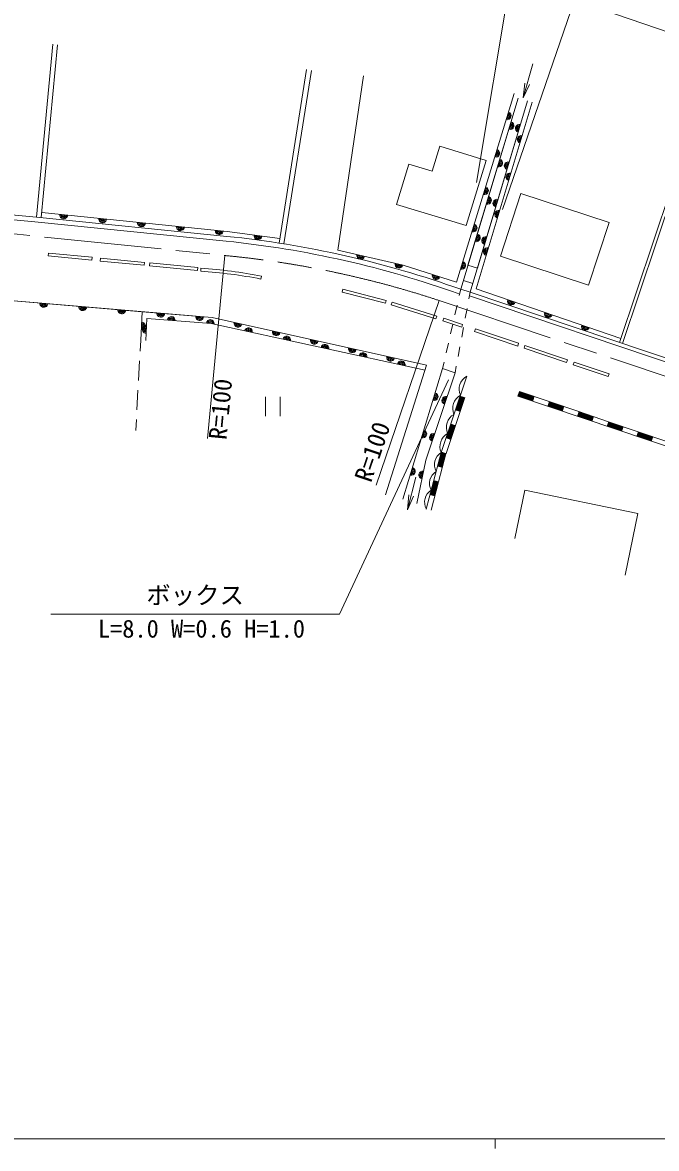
# Model space of a CAD drawing. Units: millimetres, scale not verified. Extents: x 40000 to 680000, y 20000 to 380000.
# Drawn here: x 119615 to 184494, y 204000 to 319276 of the extents above; entities that cross this region are included whole.
import ezdxf
from ezdxf.enums import TextEntityAlignment as Align

# ---------------------------------------------------------------- set-up
doc = ezdxf.new("R2010")
doc.units = ezdxf.units.MM
doc.header["$LTSCALE"] = 1000
doc.linetypes.add('CHAIN', pattern=[18.5, 12, -1.5, 3.5, -1.5])
for name, color, linetype, lineweight in [('M-BGD', 7, 'Continuous', 13), ('M-BMK', 2, 'CHAIN', 13), ('M-BMK-SRVR', 3, 'Continuous', 13), ('M-STR-HTXT', 7, 'Continuous', 13), ('M-TTL-BAND', 7, 'Continuous', 13)]:
    doc.layers.add(name, color=color, linetype=linetype, lineweight=lineweight)
doc.styles.add('ＭＳ ゴシック', font='')
doc.styles.get('ＭＳ ゴシック').set_extended_font_data('MS Gothic')

# ---------------------------------------------------------------- blocks, each defined once
blk = doc.blocks.new('open_arrow')
at = {"color": 0, "linetype": 'Continuous', "lineweight": -2}
blk.add_lwpolyline([(7.5, 1.25), (0, 0), (7.5, -1.25)], dxfattribs=at)

msp = doc.modelspace()

# ---------------------------------------------------------------- linework, layer by layer
at = {"layer": 'M-BGD'}
for p, q in [((121039, 299362), (122711, 317054)), ((121537, 299315), (123209, 317007)), ((171837, 315050), (170846, 311562)), ((148685, 314450), (145876, 296694)), ((149179, 314372), (146370, 296616)), ((154504, 313830), (151880, 295957)), ((170846, 311562), (171015, 313074)), ((170846, 311562), (171496, 312937)), ((164042, 292686), (169922, 312025)), ((164042, 292686), (169922, 312025)), ((164466, 291962), (170351, 311544)), ((165204, 294417), (170351, 311544)), ((165424, 291674), (171308, 311256)), ((166162, 294129), (171308, 311256)), ((166044, 292000), (171787, 311112)), ((171787, 311112), (166044, 292000)), ((162319, 306613), (161546, 304050)), ((167050, 305157), (162319, 306613)), ((159135, 304778), (157877, 300654)), ((161546, 304050), (159135, 304778)), ((165018, 298486), (167050, 305157)), ((185921, 302077), (180699, 286527)), ((186253, 301965), (181031, 286415)), ((140569, 297882), (121584, 299809)), ((121584, 299809), (140569, 297882)), ((157877, 300654), (165018, 298486)), ((145948, 297151), (140569, 297882)), ((140569, 297882), (145948, 297151)), ((122259, 295677), (122230, 295379)), ((122230, 295379), (126718, 294941)), ((122259, 295677), (126747, 295240)), ((126747, 295240), (126718, 294941)), ((127598, 295157), (127569, 294858)), ((127598, 295157), (132086, 294719)), ((151880, 295957), (158561, 294437)), ((151880, 295957), (158561, 294437)), ((127569, 294858), (132057, 294421)), ((132086, 294719), (132057, 294421)), ((132645, 294665), (132616, 294366)), ((132616, 294366), (137524, 293887)), ((132645, 294665), (137553, 294186)), ((137553, 294186), (137524, 293887)), ((137870, 294113), (137851, 293814)), ((158561, 294437), (164042, 292686)), ((158561, 294437), (164042, 292686)), ((166162, 294129), (165204, 294417)), ((144074, 293310), (144017, 293015)), ((165694, 292572), (164736, 292860)), ((104667, 291953), (131862, 289671)), ((104667, 291953), (139023, 289070)), ((152403, 291971), (152327, 291681)), ((152327, 291681), (156750, 290530)), ((152403, 291971), (156826, 290820)), ((164466, 291962), (164318, 291314)), ((165424, 291674), (164466, 291962)), ((165424, 291674), (165296, 290990)), ((165426, 291680), (216282, 274529)), ((180832, 286922), (166044, 292000)), ((180832, 286922), (166044, 292000)), ((156826, 290820), (156750, 290530)), ((157430, 290648), (157340, 290362)), ((157430, 290648), (162019, 289209)), ((165351, 291284), (216247, 274119)), ((131862, 289671), (131706, 286768)), ((131706, 286768), (131862, 289671)), ((131862, 289671), (139023, 289070)), ((157340, 290362), (161929, 288923)), ((164095, 290339), (163871, 289364)), ((165112, 290007), (164929, 289024)), ((132326, 288971), (132232, 286736)), ((132232, 286736), (132326, 288971)), ((132326, 288971), (138931, 288450)), ((132326, 288971), (138931, 288450)), ((138931, 288450), (160837, 283695)), ((160837, 283695), (138931, 288450)), ((139023, 289070), (160946, 284183)), ((139023, 289070), (160946, 284183)), ((162019, 289209), (161929, 288923)), ((162639, 288733), (162735, 289017)), ((162639, 288733), (164561, 288084)), ((162735, 289017), (164657, 288368)), ((163648, 288389), (163425, 287415)), ((164561, 288084), (164657, 288368)), ((164745, 288041), (164561, 287058)), ((165881, 287638), (165977, 287922)), ((165881, 287638), (170294, 286147)), ((165977, 287922), (170390, 286431)), ((131706, 286768), (131644, 285630)), ((163202, 286440), (162979, 285465)), ((164378, 286075), (164194, 285092)), ((170294, 286147), (170390, 286431)), ((170942, 285928), (171038, 286212)), ((170942, 285928), (175302, 284455)), ((171038, 286212), (175398, 284739)), ((175302, 284455), (175398, 284739)), ((131591, 284631), (131483, 282634)), ((160946, 284183), (156748, 270930)), ((158548, 270464), (162607, 283842)), ((158548, 270464), (162607, 283842)), ((162756, 284490), (162607, 283842)), ((163883, 283426), (162607, 283842)), ((164010, 284109), (163883, 283426)), ((175974, 284228), (176071, 284512)), ((175974, 284228), (179554, 283019)), ((176071, 284512), (179650, 283303)), ((160884, 274474), (163883, 283426)), ((179554, 283019), (179650, 283303)), ((131430, 281636), (131322, 279638)), ((170311, 281014), (170471, 281487)), ((171926, 280785), (170407, 281298)), ((171942, 280832), (170423, 281345)), ((171958, 280880), (170439, 281393)), ((171974, 280927), (170455, 281440)), ((173509, 280461), (170471, 281487)), ((144466, 280961), (144466, 278961)), ((145966, 280961), (145966, 278961)), ((162464, 275245), (164400, 281034)), ((163917, 278012), (164874, 280876)), ((163968, 279586), (164447, 281018)), ((164016, 279571), (164495, 281002)), ((164063, 279555), (164542, 280987)), ((164111, 279539), (164589, 280971)), ((164158, 279523), (164637, 280955)), ((164206, 279507), (164684, 280939)), ((164253, 279491), (164732, 280923)), ((164300, 279475), (164779, 280907)), ((164348, 279460), (164826, 280892)), ((170311, 281014), (188539, 274857)), ((188539, 274857), (170311, 281014)), ((171846, 280548), (170327, 281061)), ((171862, 280595), (170343, 281108)), ((171878, 280643), (170359, 281156)), ((171894, 280690), (170375, 281203)), ((171910, 280737), (170391, 281250)), ((174916, 279617), (173397, 280130)), ((174932, 279664), (173413, 280177)), ((174948, 279711), (173429, 280224)), ((174964, 279759), (173445, 280272)), ((174980, 279806), (173461, 280319)), ((174996, 279853), (173477, 280366)), ((175012, 279901), (173493, 280414)), ((176547, 279435), (173509, 280461)), ((174884, 279522), (173365, 280035)), ((174900, 279569), (173381, 280082)), ((177922, 278496), (176403, 279009)), ((177938, 278543), (176419, 279056)), ((177954, 278590), (176435, 279103)), ((177970, 278638), (176451, 279151)), ((177986, 278685), (176467, 279198)), ((178002, 278733), (176483, 279246)), ((178018, 278780), (176499, 279293)), ((178034, 278827), (176515, 279340)), ((178050, 278875), (176531, 279388)), ((179585, 278409), (176547, 279435)), ((131269, 278640), (131207, 277502)), ((162959, 275148), (163917, 278012)), ((163011, 276723), (163490, 278155)), ((163059, 276707), (163537, 278139)), ((163106, 276691), (163585, 278123)), ((163153, 276675), (163632, 278107)), ((163201, 276659), (163679, 278091)), ((163248, 276643), (163727, 278075)), ((163296, 276628), (163774, 278059)), ((163343, 276612), (163822, 278044)), ((163390, 276596), (163869, 278028)), ((180960, 277470), (179441, 277983)), ((180976, 277517), (179457, 278030)), ((180992, 277564), (179473, 278077)), ((181008, 277612), (179489, 278125)), ((181024, 277659), (179505, 278172)), ((181040, 277706), (179521, 278219)), ((181056, 277754), (179537, 278267)), ((181072, 277801), (179553, 278314)), ((181088, 277849), (179569, 278362)), ((182623, 277383), (179585, 278409)), ((183998, 276443), (182479, 276957)), ((184014, 276491), (182495, 277004)), ((184030, 276538), (182511, 277051)), ((184046, 276586), (182527, 277099)), ((184062, 276633), (182543, 277146)), ((184078, 276680), (182559, 277193)), ((184094, 276728), (182575, 277241)), ((184110, 276775), (182591, 277288)), ((184126, 276822), (182607, 277335)), ((185661, 276357), (182623, 277383)), ((159984, 270029), (160884, 274474)), ((160941, 269469), (162464, 275245)), ((162144, 273835), (162512, 275231)), ((162193, 273823), (162560, 275217)), ((162194, 272261), (162944, 275102)), ((162241, 273810), (162608, 275202)), ((162289, 273797), (162656, 275188)), ((162338, 273784), (162704, 275174)), ((162386, 273772), (162752, 275159)), ((162434, 273759), (162800, 275145)), ((162483, 273746), (162848, 275131)), ((162512, 275231), (162532, 275291)), ((162531, 273733), (162896, 275116)), ((162560, 275217), (162580, 275275)), ((162608, 275202), (162627, 275259)), ((162656, 275188), (162675, 275243)), ((162704, 275174), (162722, 275227)), ((162752, 275159), (162770, 275212)), ((162800, 275145), (162817, 275196)), ((162848, 275131), (162864, 275180)), ((162896, 275116), (162912, 275164)), ((162944, 275102), (162959, 275148)), ((159877, 272726), (159028, 269390)), ((161374, 270916), (161759, 272376)), ((161422, 270903), (161808, 272363)), ((161424, 269341), (162194, 272261)), ((161471, 270890), (161856, 272350)), ((161519, 270877), (161904, 272337)), ((161567, 270865), (161953, 272325)), ((161616, 270852), (162001, 272312)), ((161664, 270839), (162049, 272299)), ((161713, 270826), (162098, 272286)), ((161761, 270814), (162146, 272273)), ((159028, 269390), (159156, 270906)), ((170003, 266441), (171017, 271392)), ((159028, 269390), (159640, 270782))]:
    msp.add_line(p, q, dxfattribs=at)
for points in [[(102839, 301060), (121039, 299362), (140519, 297385)], [(102792, 300562), (120890, 298871), (140469, 296887)], [(159984, 270029), (160884, 274474), (163883, 283426)], [(160941, 269469), (162464, 275245), (165080, 283069)], [(171017, 271392), (182585, 269024), (181292, 262708)]]:
    msp.add_lwpolyline(points, dxfattribs=at)
msp.add_lwpolyline([(170627, 301767), (179658, 298802), (177552, 292385), (168520, 295350)], close=True, dxfattribs=at)
for centre, radius, start, end in [((169221, 309720), 400, 253.08902, 73.08902), ((169221, 309720), 300, 253.08902, 73.08902), ((169221, 309720), 200, 253.08902, 73.08902), ((169221, 309720), 100, 253.08902, 73.08902), ((169504, 308726), 400, 253.27436, 73.27436), ((169504, 308726), 300, 253.27436, 73.27436), ((169504, 308726), 200, 253.27436, 73.27436), ((169504, 308726), 100, 253.27436, 73.27436), ((170462, 308439), 400, 73.27436, 253.27436), ((170462, 308439), 300, 73.27436, 253.27436), ((170462, 308439), 200, 73.27436, 253.27436), ((170462, 308439), 100, 73.27436, 253.27436), ((170642, 307302), 400, 73.27436, 253.27436), ((170642, 307302), 300, 73.27436, 253.27436), ((170642, 307302), 200, 73.27436, 253.27436), ((170642, 307302), 100, 73.27436, 253.27436), ((168057, 305893), 400, 253.08902, 73.08902), ((168057, 305893), 300, 253.08902, 73.08902), ((168057, 305893), 200, 253.08902, 73.08902), ((168057, 305893), 100, 253.08902, 73.08902), ((168353, 304896), 400, 253.27436, 73.27436), ((168353, 304896), 300, 253.27436, 73.27436), ((168353, 304896), 200, 253.27436, 73.27436), ((168353, 304896), 100, 253.27436, 73.27436), ((169311, 304608), 400, 73.27436, 253.27436), ((169311, 304608), 300, 73.27436, 253.27436), ((169311, 304608), 200, 73.27436, 253.27436), ((169311, 304608), 100, 73.27436, 253.27436), ((169491, 303471), 400, 73.27436, 253.27436), ((169491, 303471), 300, 73.27436, 253.27436), ((169491, 303471), 200, 73.27436, 253.27436), ((169491, 303471), 100, 73.27436, 253.27436), ((166894, 302066), 400, 253.08902, 73.08902), ((166894, 302066), 300, 253.08902, 73.08902), ((166894, 302066), 200, 253.08902, 73.08902), ((166894, 302066), 100, 253.08902, 73.08902), ((167202, 301065), 400, 253.27436, 73.27436), ((167202, 301065), 300, 253.27436, 73.27436), ((167202, 301065), 200, 253.27436, 73.27436), ((167202, 301065), 100, 253.27436, 73.27436), ((168159, 300777), 400, 73.27436, 253.27436), ((168159, 300777), 300, 73.27436, 253.27436), ((168159, 300777), 200, 73.27436, 253.27436), ((168159, 300777), 100, 73.27436, 253.27436), ((168340, 299640), 400, 73.27436, 253.27436), ((168340, 299640), 300, 73.27436, 253.27436), ((168340, 299640), 200, 73.27436, 253.27436), ((168340, 299640), 100, 73.27436, 253.27436), ((123828, 299581), 400, 174.20449, 354.20449), ((123828, 299581), 300, 174.20449, 354.20449), ((123828, 299581), 200, 174.20449, 354.20449), ((123828, 299581), 100, 174.20449, 354.20449), ((127808, 299178), 400, 174.20449, 354.20449), ((127808, 299178), 300, 174.20449, 354.20449), ((127808, 299178), 200, 174.20449, 354.20449), ((127808, 299178), 100, 174.20449, 354.20449), ((131787, 298774), 400, 174.20449, 354.20449), ((131787, 298774), 300, 174.20449, 354.20449), ((131787, 298774), 200, 174.20449, 354.20449), ((131787, 298774), 100, 174.20449, 354.20449), ((165730, 298239), 400, 253.08902, 73.08902), ((135767, 298370), 400, 174.20449, 354.20449), ((135767, 298370), 300, 174.20449, 354.20449), ((135767, 298370), 200, 174.20449, 354.20449), ((135767, 298370), 100, 174.20449, 354.20449), ((139746, 297966), 400, 174.20449, 354.20449), ((139746, 297966), 300, 174.20449, 354.20449), ((139746, 297966), 200, 174.20449, 354.20449), ((139746, 297966), 100, 174.20449, 354.20449), ((143713, 297455), 400, 172.25294, 352.25294), ((143713, 297455), 300, 172.25294, 352.25294), ((143713, 297455), 200, 172.25294, 352.25294), ((143713, 297455), 100, 172.25294, 352.25294), ((165730, 298239), 300, 253.08902, 73.08902), ((165730, 298239), 200, 253.08902, 73.08902), ((165730, 298239), 100, 253.08902, 73.08902), ((166051, 297234), 400, 253.27436, 73.27436), ((166051, 297234), 300, 253.27436, 73.27436), ((166051, 297234), 200, 253.27436, 73.27436), ((130197, 196220), 101190, 70.27213, 84.17391), ((130197, 196220), 101690, 70.30588, 84.17391), ((166051, 297234), 100, 253.27436, 73.27436), ((167008, 296946), 400, 73.27436, 253.27436), ((167008, 296946), 300, 73.27436, 253.27436), ((167008, 296946), 200, 73.27436, 253.27436), ((167008, 296946), 100, 73.27436, 253.27436), ((154230, 295423), 400, 167.17724, 347.17724), ((154230, 295423), 300, 167.17724, 347.17724), ((154230, 295423), 200, 167.17724, 347.17724), ((154230, 295423), 100, 167.17724, 347.17724), ((167189, 295810), 400, 73.27436, 253.27436), ((167189, 295810), 300, 73.27436, 253.27436), ((167189, 295810), 200, 73.27436, 253.27436), ((167189, 295810), 100, 73.27436, 253.27436), ((134718, 245423), 48792, 78.9453, 86.2963), ((158130, 294535), 400, 167.17724, 347.17724), ((158130, 294535), 300, 167.17724, 347.17724), ((158130, 294535), 200, 167.17724, 347.17724), ((158130, 294535), 100, 167.17724, 347.17724), ((164567, 294412), 400, 253.08902, 73.08902), ((164567, 294412), 300, 253.08902, 73.08902), ((164567, 294412), 200, 253.08902, 73.08902), ((164567, 294412), 100, 253.08902, 73.08902), ((134718, 245423), 48492, 78.9453, 86.2963), ((161950, 293354), 400, 162.28121, 342.28121), ((161950, 293354), 300, 162.28121, 342.28121), ((161950, 293354), 200, 162.28121, 342.28121), ((161950, 293354), 100, 162.28121, 342.28121), ((121796, 290516), 400, 175.20379, 355.20379), ((121796, 290516), 300, 175.20379, 355.20379), ((121796, 290516), 200, 175.20379, 355.20379), ((121796, 290516), 100, 175.20379, 355.20379), ((169655, 290760), 400, 161.05041, 341.05041), ((169655, 290760), 300, 161.05041, 341.05041), ((169655, 290760), 200, 161.05041, 341.05041), ((169655, 290760), 100, 161.05041, 341.05041), ((125782, 290181), 400, 175.20379, 355.20379), ((125782, 290181), 300, 175.20379, 355.20379), ((125782, 290181), 200, 175.20379, 355.20379), ((125782, 290181), 100, 175.20379, 355.20379), ((129768, 289847), 400, 175.20379, 355.20379), ((129768, 289847), 300, 175.20379, 355.20379), ((129768, 289847), 200, 175.20379, 355.20379), ((129768, 289847), 100, 175.20379, 355.20379), ((133754, 289512), 400, 175.20379, 355.20379), ((133754, 289512), 300, 175.20379, 355.20379), ((133754, 289512), 200, 175.20379, 355.20379), ((133754, 289512), 100, 175.20379, 355.20379), ((173438, 289461), 400, 161.05041, 341.05041), ((173438, 289461), 300, 161.05041, 341.05041), ((173438, 289461), 200, 161.05041, 341.05041), ((173438, 289461), 100, 161.05041, 341.05041), ((131784, 288220), 400, 266.92257, 86.92257), ((131784, 288220), 300, 266.92257, 86.92257), ((131784, 288220), 200, 266.92257, 86.92257), ((131784, 288220), 100, 266.92257, 86.92257), ((132279, 287853), 400, 87.60248, 267.60248), ((134839, 288773), 400, 355.49081, 175.49081), ((134839, 288773), 300, 355.49081, 175.49081), ((134839, 288773), 200, 355.49081, 175.49081), ((134839, 288773), 100, 355.49081, 175.49081), ((137740, 289178), 400, 175.20379, 355.20379), ((137740, 289178), 300, 175.20379, 355.20379), ((137740, 289178), 200, 175.20379, 355.20379), ((137740, 289178), 100, 175.20379, 355.20379), ((138827, 288458), 400, 355.49081, 175.49081), ((138827, 288458), 300, 355.49081, 175.49081), ((138827, 288458), 200, 355.49081, 175.49081), ((138827, 288458), 100, 355.49081, 175.49081), ((141671, 288480), 400, 167.43221, 347.43221), ((141671, 288480), 300, 167.43221, 347.43221), ((141671, 288480), 200, 167.43221, 347.43221), ((141671, 288480), 100, 167.43221, 347.43221), ((177221, 288162), 400, 161.05041, 341.05041), ((177221, 288162), 300, 161.05041, 341.05041), ((177221, 288162), 200, 161.05041, 341.05041), ((177221, 288162), 100, 161.05041, 341.05041), ((132279, 287853), 300, 87.60248, 267.60248), ((132279, 287853), 200, 87.60248, 267.60248), ((132279, 287853), 100, 87.60248, 267.60248), ((142738, 287624), 400, 347.75206, 167.75206), ((142738, 287624), 300, 347.75206, 167.75206), ((142738, 287624), 200, 347.75206, 167.75206), ((142738, 287624), 100, 347.75206, 167.75206), ((145575, 287610), 400, 167.43221, 347.43221), ((145575, 287610), 300, 167.43221, 347.43221), ((145575, 287610), 200, 167.43221, 347.43221), ((145575, 287610), 100, 167.43221, 347.43221), ((146647, 286775), 400, 347.75206, 167.75206), ((146647, 286775), 300, 347.75206, 167.75206), ((146647, 286775), 200, 347.75206, 167.75206), ((146647, 286775), 100, 347.75206, 167.75206), ((149479, 286739), 400, 167.43221, 347.43221), ((149479, 286739), 300, 167.43221, 347.43221), ((149479, 286739), 200, 167.43221, 347.43221), ((149479, 286739), 100, 167.43221, 347.43221), ((150556, 285927), 400, 347.75206, 167.75206), ((150556, 285927), 300, 347.75206, 167.75206), ((150556, 285927), 200, 347.75206, 167.75206), ((150556, 285927), 100, 347.75206, 167.75206), ((153383, 285869), 400, 167.43221, 347.43221), ((153383, 285869), 300, 167.43221, 347.43221), ((153383, 285869), 200, 167.43221, 347.43221), ((153383, 285869), 100, 167.43221, 347.43221), ((154465, 285078), 400, 347.75206, 167.75206), ((154465, 285078), 300, 347.75206, 167.75206), ((154465, 285078), 200, 347.75206, 167.75206), ((154465, 285078), 100, 347.75206, 167.75206), ((157287, 284998), 400, 167.43221, 347.43221), ((157287, 284998), 300, 167.43221, 347.43221), ((157287, 284998), 200, 167.43221, 347.43221), ((157287, 284998), 100, 167.43221, 347.43221), ((158374, 284230), 400, 347.75206, 167.75206), ((158374, 284230), 300, 347.75206, 167.75206), ((158374, 284230), 200, 347.75206, 167.75206), ((158374, 284230), 100, 347.75206, 167.75206), ((165824, 281733), 1529, 119.11008, 203.92011), ((161739, 280981), 400, 253.12303, 73.12303), ((161739, 280981), 300, 253.12303, 73.12303), ((161739, 280981), 200, 253.12303, 73.12303), ((161739, 280981), 100, 253.12303, 73.12303), ((162933, 280592), 400, 71.47802, 251.47802), ((162933, 280592), 300, 71.47802, 251.47802), ((162933, 280592), 200, 71.47802, 251.47802), ((162933, 280592), 100, 71.47802, 251.47802), ((165170, 279777), 1529, 119.11008, 203.92011), ((164516, 277821), 1529, 119.11008, 203.92011), ((160578, 277153), 400, 253.12303, 73.12303), ((160578, 277153), 300, 253.12303, 73.12303), ((160578, 277153), 200, 253.12303, 73.12303), ((160578, 277153), 100, 253.12303, 73.12303), ((161663, 276800), 400, 71.47802, 251.47802), ((161663, 276800), 300, 71.47802, 251.47802), ((161663, 276800), 200, 71.47802, 251.47802), ((161663, 276800), 100, 71.47802, 251.47802), ((163862, 275865), 1529, 119.11008, 203.92011), ((163215, 274017), 1439, 121.44971, 208.99655), ((159417, 273325), 400, 253.12303, 73.12303), ((159417, 273325), 300, 253.12303, 73.12303), ((159417, 273325), 200, 253.12303, 73.12303), ((159417, 273325), 100, 253.12303, 73.12303), ((160577, 272957), 400, 78.5591, 258.5591), ((160577, 272957), 300, 78.5591, 258.5591), ((162707, 272092), 1439, 121.44971, 208.99655), ((160577, 272957), 200, 78.5591, 258.5591), ((160577, 272957), 100, 78.5591, 258.5591), ((162200, 270166), 1439, 121.44971, 208.99655)]:
    msp.add_arc(centre, radius, start, end, dxfattribs=at)
at = {"layer": 'M-BMK'}
for p, q in [((103457, 299198), (140329, 295421)), ((162244, 290817), (199220, 278441))]:
    msp.add_line(p, q, dxfattribs=at)
msp.add_arc((130869, 195927), 99942, 71.7037, 84.56874, dxfattribs=at)
at = {"layer": 'M-BMK-SRVR'}
for p, q in [((138545, 276687), (140329, 295421)), ((155797, 271908), (162244, 290817))]:
    msp.add_line(p, q, dxfattribs=at)
at = {"layer": 'M-STR-HTXT'}
msp.add_line((168737, 300133), (176091, 321599), dxfattribs=at)
for points in [[(108275, 333762), (169531, 323555), (166087, 302882)], [(176091, 321599), (226645, 304280), (218895, 281660)], [(163205, 282696), (152053, 258688), (122503, 258688)]]:
    msp.add_lwpolyline(points, dxfattribs=at)
at = {"layer": 'M-TTL-BAND'}
for p, q in [((40000, 205000), (579000, 205000)), ((168000, 205000), (168000, 204000))]:
    msp.add_line(p, q, dxfattribs=at)

# ---------------------------------------------------------------- block references
at = {"layer": 'M-STR-HTXT', "rotation": 245.1}
msp.add_blockref('open_arrow', (163205, 282696), dxfattribs=at)

# ---------------------------------------------------------------- texts
at = {"layer": 'M-BMK-SRVR', "style": 'ＭＳ ゴシック'}
for rotation, p in [(84.56, (141034, 276450)), (71.173, (155797, 271908))]:
    msp.add_text('R=100', height=1833, rotation=rotation, dxfattribs=at).set_placement(p, align=Align.BOTTOM_LEFT)
at = {"layer": 'M-STR-HTXT', "style": 'ＭＳ ゴシック'}
msp.add_text('ボックス', height=1833, dxfattribs=at).set_placement((137278, 259188), align=Align.BOTTOM_CENTER)
msp.add_text('L=8.0 W=0.6 H=1.0', height=1833, dxfattribs=at).set_placement((137927, 258133), align=Align.TOP_CENTER)

doc.saveas('drawing.dxf')
